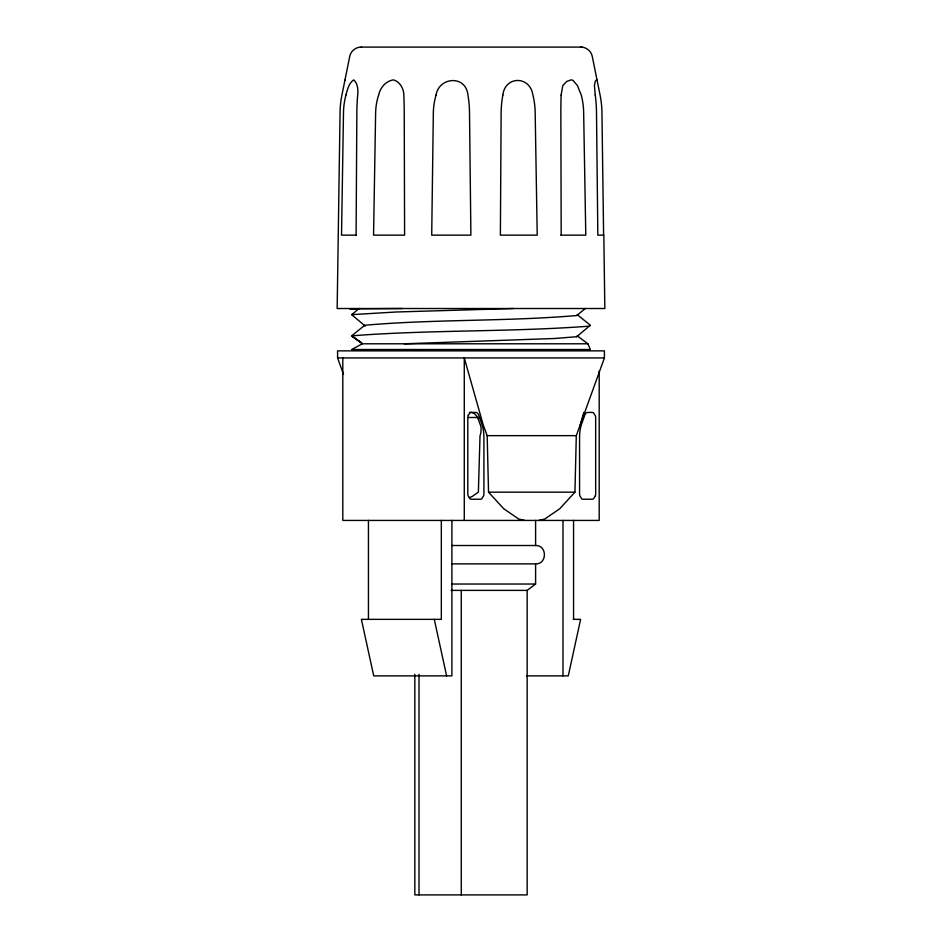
<?xml version="1.0" encoding="UTF-8"?>
<svg xmlns="http://www.w3.org/2000/svg" width="942" height="942" viewBox="0 0 942 942"><rect width="100%" height="100%" fill="white"/><g stroke="black" fill="none" stroke-linecap="round" stroke-linejoin="round"><path stroke-width="1.41" d="M356.1 235.147L356.853 112.416A68.154 21.937 -90 0 1 357.701 95.012C358.243 89.796 357.842 83.497 353.709 79.87C348.717 83.214 347.516 89.608 345.938 95.012M538.765 520.431L544.735 519.042L559.736 508.751L574.938 492.171L576.304 435.651L604.411 357.936L604.411 350.86L337.589 350.86L337.589 357.936L343.512 374.363M561.126 95.012L562.798 85.569L566.754 81.424L571.087 79.87L572.866 80.258L577.422 85.569L581.249 95.012A72.593 71.356 -90 0 1 583.651 112.416L585.783 235.147L560.843 235.147M378.625 95.012C380.285 87.688 385.643 81.106 393.356 79.87C399.738 81.459 403.847 88.666 403.824 95.012A67.73 10.668 90 0 1 404.236 112.416L404.601 235.147L373.562 235.147L375.634 112.416A59.97 59.676 -90 0 1 378.649 95.012M603.61 235.147L601.938 112.416A70.497 52.34 90 0 0 600.066 95.012L592.259 56.39C591.258 51.127 586.254 47.018 580.884 47.1L361.116 47.1M361.516 47.1C356.017 46.841 350.765 50.974 349.741 56.39L341.934 95.012A70.497 52.34 -90 0 0 340.062 112.416L337.165 308.517L604.835 308.517L603.822 235.147L597.829 235.147L596.498 112.416A56.567 22.196 90 0 0 595.226 95.012M502.863 95.012C505.077 75.749 529.981 75.513 532.889 95.012A72.075 66.953 90 0 1 535.174 112.416L537.211 235.147L500.379 235.147L501.132 112.416A57.168 31.216 -90 0 1 502.875 95.012M580.225 425.007L583.781 412.431M436.064 95.012C439.078 76.738 465.913 74.842 467.938 95.012A69.567 42.414 90 0 1 469.505 112.416L470.894 235.147L431.707 235.147L433.344 112.416A59.216 52.952 -90 0 1 436.087 95.012M404.306 343.795L554.544 338.496L576.692 336.73L577.234 335.847L587.914 343.795L590.363 349.506L351.637 349.506L362.329 343.795L587.914 343.795M576.692 336.73L590.363 325.249L577.234 314.652M585.406 308.47L576.692 315.535C506.231 321.552 435.216 319.079 364.766 325.249L351.637 335.847L361.704 343.018M365.308 326.132L351.637 314.652L359.291 308.47M451.077 590.387L527.167 590.387L535.598 584.028L535.598 563.881C547.326 564.305 547.326 545.1 535.598 545.512L451.771 545.512M344.807 80.258L345.49 79.87M351.637 314.652L396.064 312.002L513.378 308.517M362.329 343.795L351.637 335.847C430.835 329.676 510.54 332.149 589.763 326.132M402.34 308.505L349.776 308.858L357.63 308.894M582.203 47.171L580.484 47.1M356.253 235.147L341.522 235.147L343.489 112.416A58.534 46.511 90 0 1 345.95 95.012M337.589 357.936L604.411 357.936M468.268 417.494L479.56 417.494M464.276 520.431L464.276 357.936L483.246 425.007L487.179 435.651L576.386 435.651M487.179 435.651L488.533 492.171L574.938 492.171M451.771 563.881L535.598 563.881M451.771 584.028L535.598 584.028M573.325 619.353L580.613 619.353L568.273 675.873L526.543 675.873M469.387 412.408C475.84 411.63 478.359 418.707 479.878 423.688A15.826 14.742 3.1 0 1 481.079 427.892L480.95 432.366A20.017 18.652 3.1 0 1 480.02 435.651L478.371 492.171L472.26 496.41A26.953 19.358 1.2 0 1 469.446 497.588M524.706 520.431L518.748 519.042L503.746 508.751L488.533 492.171M597.193 80.258L596.51 79.87L595.214 81.424L594.426 85.569L595.238 95.012M351.637 335.847L361.763 343.006M434.274 619.353L446.614 675.873M561.185 235.147L560.855 112.416A55.955 4.686 90 0 1 561.126 95.012M599.194 371.101L599.194 520.431L342.806 520.431L342.806 357.936M573.56 520.431L573.56 619.353M562.986 520.431L562.986 675.873M535.598 520.431L535.598 545.512M527.167 590.387L527.167 894.9L414.833 894.9L414.833 674.236M461.274 590.387L461.274 894.9M451.901 520.431L451.901 675.873L373.727 675.873L361.387 619.353L441.327 619.353L441.327 520.431M419.013 674.236L419.013 894.9M368.44 520.431L368.44 619.353M468.28 415.234L468.08 415.893A5.416 3.215 -90 0 0 467.809 418.06L467.809 493.584A5.416 3.215 -90 0 0 468.08 495.751L469.987 498.813A6.205 3.686 -90 0 0 471.33 499.236L480.385 499.236A6.205 3.686 -90 0 0 481.739 498.813L483.646 495.751A5.416 3.215 -90 0 0 483.917 493.584L483.917 436.97A26.046 15.461 -90 0 0 481.727 423.688L478.748 415.187A5.805 3.438 -90 0 0 475.769 412.431L471.33 412.408A6.205 3.686 -90 0 0 469.987 412.832L468.28 415.234M595.403 495.751L593.495 498.813A6.205 3.686 -90 0 1 592.141 499.236L583.086 499.236A6.205 3.686 90 0 1 581.744 498.813L579.836 495.751A5.416 3.215 -90 0 1 579.565 493.584L579.565 436.97A26.046 15.461 -90 0 1 581.744 423.688L584.735 415.187A5.805 3.438 -90 0 1 587.702 412.431L592.141 412.408A6.205 3.686 -90 0 1 593.495 412.832L595.403 415.893A5.416 3.215 -90 0 1 595.674 418.06L595.674 493.584A5.416 3.215 -90 0 1 595.403 495.751"/></g></svg>
